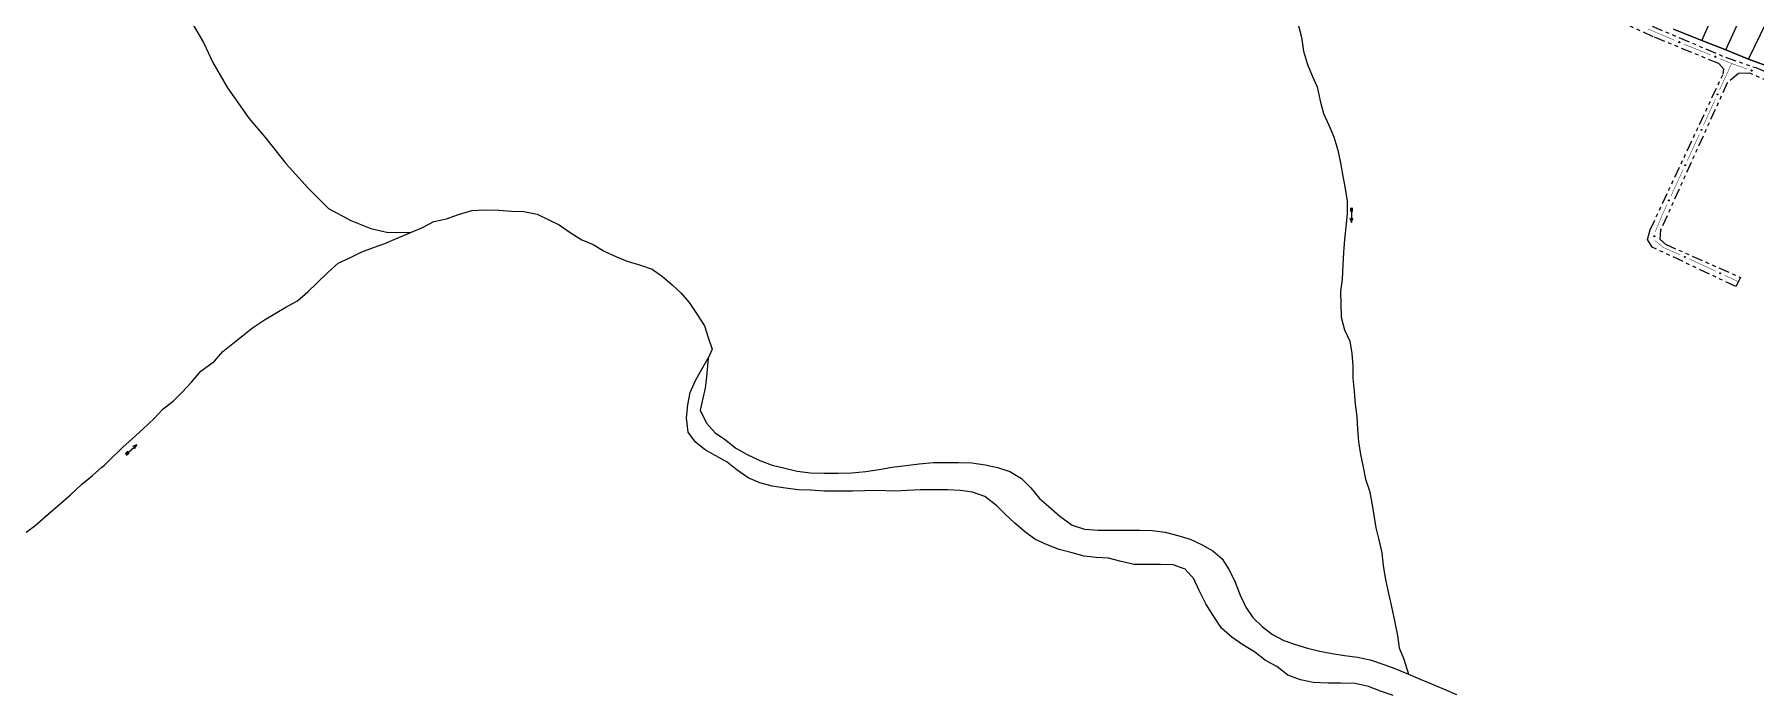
# Model space of a CAD drawing. Extents: x 203665 to 205970, y 4870865 to 4873745.
# Drawn here: x 204609 to 205317, y 4872824 to 4873096 of the extents above; entities that cross this region are included whole.
import ezdxf

# ---------------------------------------------------------------- set-up
doc = ezdxf.new("R2010")
doc.units = 0
doc.header["$LTSCALE"] = 1.5
doc.header["$MEASUREMENT"] = 0
doc.linetypes.add('TRACO_25', pattern=[8, 3, -1, 1, -1, 1, -1])
for name, color, linetype in [('CD_MALHA_LOTES', 7, 'CONTINUOUS'), ('HD-CURSO-PERENE', 170, 'CONTINUOUS'), ('HD-TXT-PERENE', 170, 'CONTINUOUS'), ('RU-QUADRA', 210, 'CONTINUOUS'), ('SV-EIXO-RUA-N-PAV', 6, 'CONTINUOUS'), ('SV-RUA-NAO-PAV', 7, 'CONTINUOUS')]:
    doc.layers.add(name, color=color, linetype=linetype)

# ---------------------------------------------------------------- blocks, each defined once
blk = doc.blocks.new('COD035', base_point=(204642.388272, 4871347.708257))
at = {"layer": 'HD-CURSO-PERENE'}
for p, q in [((204642.388272, 4871348.113987), (204643.888272, 4871348.113987)), ((204642.388272, 4871347.713987), (204648.388272, 4871347.713987)), ((204642.388272, 4871347.313987), (204643.888272, 4871347.313987))]:
    blk.add_line(p, q, dxfattribs=at)
blk.add_lwpolyline([(204646.588272, 4871347.113987), (204648.388272, 4871347.713987), (204646.588272, 4871348.313987)], dxfattribs=at)

msp = doc.modelspace()

# ---------------------------------------------------------------- linework, layer by layer
at = {"layer": 'CD_MALHA_LOTES', "linetype": 'Continuous', "flags": 128}
for points in [[(205294.874891, 4873093.279469), (205311.305824, 4873130.34805)], [(205304.773043, 4873089.41919), (205321.154485, 4873125.695918)], [(205314.077306, 4873085.657892), (205331.151619, 4873121.043787)], [(205294.874891, 4873093.279469), (205283.195071, 4873097.931601)], [(205304.773043, 4873089.41919), (205294.874891, 4873093.279469)], [(205314.077306, 4873085.657892), (205304.773043, 4873089.41919)], [(205323.826987, 4873081.995575), (205314.077306, 4873085.657892)]]:
    msp.add_lwpolyline(points, dxfattribs=at)
at = {"layer": 'HD-CURSO-PERENE', "linetype": 'Continuous'}
for points in [[(204672.716382, 4873101.746273, 2.979836), (204678.182731, 4873092.453478, 2.979836), (204682.009176, 4873084.253954, 2.979836), (204688.02216, 4873073.86789, 2.979836), (204696.76832, 4873061.295286, 2.979836), (204703.874574, 4873053.095761, 2.979836), (204712.074099, 4873042.709697, 2.979836), (204721.366893, 4873032.323633, 2.979836), (204729.566417, 4873024.124109, 2.979836), (204738.859212, 4873019.204394, 2.979836), (204747.058736, 4873015.924584, 2.979836), (204754.16499, 4873014.284679, 2.979836), (204763.718146, 4873014.386373, 2.979836)], [(205128.736979, 4873099.904621, 2.683977), (205130.019957, 4873094.589426, 2.614944), (205130.936369, 4873088.907666, 2.614944), (205132.545123, 4873083.452527, 2.585358), (205134.475986, 4873078.772114, 2.585358), (205136.516808, 4873074.151699, 2.54591), (205137.838077, 4873068.511252, 2.39798), (205139.209218, 4873063.290831, 2.368395), (205141.400067, 4873058.450394, 2.328947), (205143.330983, 4873053.579968, 2.319085), (205145.002134, 4873048.079513, 2.319085), (205146.103334, 4873042.869106, 2.319085), (205147.06464, 4873037.388687, 2.319085), (205148.125787, 4873032.398297, 2.319085), (205148.907071, 4873027.147903, 2.319085), (205148.878535, 4873021.907551, 2.319085), (205148.310153, 4873016.557218, 2.319085), (205147.821717, 4873011.33689, 2.319085), (205147.393303, 4873005.98655, 2.319085), (205147.144756, 4873000.966224, 2.319085), (205146.7565, 4872995.015842, 2.319085), (205146.188045, 4872989.925526, 2.319085), (205146.249456, 4872984.805178, 2.279637), (205146.440899, 4872979.464807, 2.279637), (205147.842063, 4872974.134377, 2.279637), (205149.992871, 4872969.473954, 2.279637), (205150.854086, 4872964.403569, 2.279637), (205151.15542, 4872959.363213, 2.279637), (205151.166826, 4872954.302871, 2.279637), (205151.718214, 4872948.862476, 2.279637), (205152.129568, 4872943.662104, 2.279637), (205152.910832, 4872938.481715, 2.279637), (205153.142201, 4872933.371359, 2.279637), (205153.583586, 4872928.030976, 2.240189), (205154.364856, 4872922.830585, 2.240189), (205155.52602, 4872917.700181, 2.240189), (205156.477189, 4872912.719797, 2.240189), (205158.03817, 4872907.919394, 2.240189), (205158.979334, 4872902.969013, 2.210603), (205159.820567, 4872897.848625, 2.210603), (205160.701786, 4872892.748236, 2.210603), (205161.952907, 4872887.697832, 2.210603), (205163.134105, 4872882.427417, 2.210603), (205163.735424, 4872877.197034, 2.210603), (205164.556667, 4872872.056645, 2.210603), (205165.657847, 4872866.916243, 2.210603), (205167.029236, 4872860.805761, 2.210603), (205168.320704, 4872854.475269, 2.210603), (205169.632114, 4872848.334789, 2.210603), (205170.303362, 4872843.304415, 2.210603), (205172.144243, 4872838.634008, 2.210603), (205174.175493, 4872832.48349, 2.210603)], [(204637.379195, 4872918.541278, 3.029146), (204639.126099, 4872920.154375, 3.029146), (204645.009755, 4872925.846351, 3.029146), (204648.79794, 4872929.276393, 3.029146), (204653.165843, 4872933.246442, 3.029146), (204657.923513, 4872937.736506, 3.029146), (204661.451648, 4872941.556587, 3.029146), (204665.809703, 4872944.9866, 3.029146), (204669.387903, 4872948.53666, 3.029146), (204673.28587, 4872952.656743, 3.029146), (204677.133727, 4872957.216858, 3.029146), (204682.731317, 4872961.306853, 3.029146), (204686.179424, 4872965.296949, 3.029146), (204690.277597, 4872968.516961, 2.989698), (204694.205814, 4872971.71698, 2.989698), (204698.313979, 4872974.956992, 2.989698), (204703.23191, 4872978.376977, 2.989698), (204707.690179, 4872980.956927, 2.989698), (204712.068452, 4872983.586885, 2.989698), (204716.866652, 4872986.136816, 2.969974), (204721.174627, 4872989.896854, 2.940388), (204725.002731, 4872993.586911, 2.940388), (204729.280601, 4872997.746977, 2.930526), (204733.578551, 4873001.607022, 2.920664), (204738.33686, 4873003.796931, 2.920664), (204743.355007, 4873006.356852, 2.920664), (204748.153433, 4873008.096729, 2.871355), (204752.86189, 4873009.796608, 2.861493), (204757.820174, 4873011.916502, 2.861493), (204763.718146, 4873014.386373, 2.861493), (204768.376534, 4873016.376273, 2.861493), (204772.984836, 4873018.7162, 2.861493), (204778.20333, 4873019.866016, 2.861493), (204783.10173, 4873021.615888, 2.861493), (204788.639999, 4873023.315725, 2.841769), (204793.788754, 4873023.585485, 2.841769), (204799.717443, 4873023.455178, 2.841769), (204804.996363, 4873023.024884, 2.831907), (204810.085249, 4873022.874619, 2.772735), (204815.494326, 4873021.774273, 2.743149), (204820.013906, 4873019.593899, 2.743149), (204824.613462, 4873017.433522, 2.733287), (204829.513314, 4873013.963042, 2.723425), (204833.933069, 4873011.232636, 2.693839), (204838.592536, 4873009.342274, 2.674115), (204843.0723, 4873006.53186, 2.654392), (204847.831801, 4873004.44148, 2.59522), (204852.601251, 4873002.521111, 2.555772), (204858.100483, 4873000.790718, 2.54591), (204862.869859, 4872999.140367, 2.526186), (204867.029731, 4872996.19996, 2.486738), (204871.069765, 4872992.779526, 2.417704), (204874.759903, 4872989.269104, 2.378257), (204878.060219, 4872985.43868, 2.338809), (204881.290874, 4872980.44818, 2.328947), (204884.321454, 4872975.88772, 2.299361), (204885.852467, 4872970.997313, 2.299361), (204887.583415, 4872966.176901, 2.289499), (204885.824841, 4872962.48674, 2.200741)], [(205167.879386, 4872823.633209, 2.200741), (205162.670066, 4872825.443592, 2.200741), (205157.650675, 4872827.353973, 2.200741), (205152.181572, 4872828.594331, 2.200741), (205146.132919, 4872828.694642, 2.200741), (205141.054073, 4872828.694897, 2.200741), (205134.825399, 4872829.015231, 2.200741), (205129.646258, 4872830.155568, 2.200741), (205124.396906, 4872832.115964, 2.200741), (205119.876973, 4872835.566424, 2.200741), (205115.2773, 4872838.146829, 2.200741), (205110.687386, 4872841.587291, 2.200741), (205105.957637, 4872844.547729, 2.200741), (205101.437793, 4872847.678167, 2.200741), (205097.197729, 4872851.368629, 2.200741), (205093.717062, 4872856.609157, 2.200741), (205090.766394, 4872861.41963, 2.200741), (205087.975523, 4872866.830136, 2.200741), (205085.794669, 4872871.680573, 2.200741), (205082.224364, 4872875.691023, 2.200741), (205077.294975, 4872877.521394, 2.200741), (205072.026133, 4872877.661667, 2.200741), (205066.607364, 4872877.661939, 2.200741), (205061.278575, 4872877.662207, 2.200741), (205055.899474, 4872878.822555, 2.200741), (205050.640266, 4872880.272917, 2.200741), (205045.621342, 4872880.503185, 2.200741), (205040.602319, 4872881.093476, 2.200741), (205035.65309, 4872882.36381, 2.200741), (205030.363888, 4872883.814174, 2.200741), (205025.38448, 4872885.754555, 2.200741), (205020.345001, 4872887.994959, 2.200741), (205016.025101, 4872891.16539, 2.200741), (205012.085019, 4872894.675825, 2.200741), (205008.274897, 4872898.226256, 2.200741), (205004.684719, 4872901.796677, 2.200741), (204999.814752, 4872905.657182, 2.200741), (204994.725444, 4872907.32755, 2.200741), (204989.716373, 4872908.077852, 2.200741), (204984.347526, 4872908.318138, 2.200741), (204978.898764, 4872908.318411, 2.200741), (204973.330043, 4872908.268687, 2.200741), (204967.811372, 4872907.998946, 2.200741), (204962.692594, 4872907.789189, 2.200741), (204955.424162, 4872908.089574, 2.200741), (204950.395366, 4872907.869811, 2.200741), (204945.366536, 4872907.770057, 2.200741), (204939.187934, 4872907.790369, 2.200741), (204933.729161, 4872907.840646, 2.200741), (204928.000362, 4872908.200958, 2.200741), (204922.931458, 4872908.401226, 2.200741), (204917.772475, 4872908.961522, 2.200741), (204912.203492, 4872909.851862, 2.200741), (204907.184265, 4872911.172203, 2.200741), (204902.334772, 4872913.312591, 2.200741), (204897.764956, 4872916.383028, 2.200741), (204893.684967, 4872919.673455, 2.200741), (204889.06528, 4872922.323865, 2.200741), (204884.705569, 4872924.844254, 2.200741), (204880.655607, 4872928.014672, 2.200741), (204877.695142, 4872932.105096, 2.200741), (204876.933698, 4872937.915527, 2.200741), (204877.452078, 4872943.315866, 2.200741), (204878.410446, 4872948.396161, 2.200741), (204880.618556, 4872953.386387, 2.200741), (204882.760864, 4872957.024668, 2.200741), (204885.824841, 4872962.48674, 2.200741), (204885.220721, 4872954.838128, 2.200741), (204884.674086, 4872950.191731, 2.200741), (204883.719872, 4872946.125741, 2.200741), (204882.601506, 4872941.165462, 2.200741), (204885.262401, 4872935.774965, 2.200741), (204888.7827, 4872931.824521, 2.200741), (204893.082517, 4872928.974113, 2.200741), (204897.282531, 4872925.493667, 2.200741), (204901.9822, 4872922.843252, 2.200741), (204907.141718, 4872920.362826, 2.200741), (204912.241088, 4872918.462442, 2.200741), (204917.380257, 4872917.252102, 2.200741), (204922.569423, 4872916.011758, 2.200741), (204928.058379, 4872915.281433, 2.200741), (204933.657129, 4872915.201147, 2.200741), (204939.455795, 4872915.26086, 2.200741), (204945.034513, 4872915.310583, 2.200741), (204950.773059, 4872915.850331, 2.200741), (204956.251584, 4872916.680112, 2.200741), (204961.410139, 4872917.65992, 2.200741), (204967.198637, 4872918.329674, 2.200741), (204972.697201, 4872918.999444, 2.200741), (204978.675698, 4872919.519179, 2.200741), (204983.904485, 4872919.608922, 2.200741), (204988.913355, 4872919.578669, 2.200741), (204994.342144, 4872919.498391, 2.200741), (204999.851126, 4872918.658058, 2.200741), (205005.020283, 4872917.467718, 2.200741), (205010.089579, 4872915.857355, 2.200741), (205014.839287, 4872913.026926, 2.200741), (205018.63949, 4872909.196476, 2.200741), (205022.249894, 4872904.795998, 2.200741), (205026.109957, 4872901.415576, 2.200741), (205030.670001, 4872897.535085, 2.200741), (205035.679892, 4872893.834584, 2.200741), (205040.739204, 4872892.174218, 2.200741), (205046.438043, 4872891.693899, 2.200741), (205052.626626, 4872891.733591, 2.200741), (205058.405302, 4872891.773304, 2.200741), (205063.514138, 4872891.783048, 2.200741), (205068.643015, 4872891.632781, 2.200741), (205074.021987, 4872890.932463, 2.200741), (205079.131205, 4872889.572115, 2.200741), (205084.260479, 4872887.991751, 2.200741), (205088.960007, 4872885.851371, 2.200741), (205093.589689, 4872883.21096, 2.200741), (205097.489719, 4872879.920542, 2.200741), (205100.310319, 4872875.460099, 2.200741), (205102.831168, 4872870.349628, 2.200741), (205104.902194, 4872864.96916, 2.200741), (205107.203052, 4872860.00871, 2.200741), (205110.083566, 4872855.808282, 2.200741), (205114.013758, 4872851.907821, 2.200741), (205118.213658, 4872848.837403, 2.200741), (205122.773332, 4872846.287002, 2.200741), (205127.652679, 4872844.646646, 2.200741), (205132.561967, 4872843.196302, 2.200741), (205137.701161, 4872841.895956, 2.200741), (205142.660274, 4872841.035649, 2.200741), (205147.779345, 4872840.195336, 2.200741), (205153.098325, 4872839.515023, 2.200741), (205158.407445, 4872838.344677, 2.200741), (205164.396665, 4872836.254236, 2.200741), (205169.246034, 4872834.563878, 2.200741), (205174.175493, 4872832.48349, 2.200741), (205178.934982, 4872830.433113, 2.200741), (205183.62447, 4872828.442743, 2.200741), (205188.793913, 4872826.222334, 2.200741), (205193.933349, 4872824.051929, 2.200741)], [(204604.029023, 4872890.065992, 3.029146), (204608.806985, 4872893.485983, 3.029146), (204614.234422, 4872898.266033, 3.029146), (204619.302035, 4872902.706079, 3.029146), (204623.480081, 4872906.316113, 3.029146), (204627.917893, 4872910.556177, 3.029146), (204632.505841, 4872914.186191, 3.029146), (204636.324008, 4872917.656234, 3.029146), (204637.379195, 4872918.541278, 3.029146)]]:
    msp.add_polyline3d(points, dxfattribs=at)
at = {"layer": 'RU-QUADRA', "linetype": 'Continuous', "flags": 128}
msp.add_lwpolyline([(205283.195071, 4873097.931601), (205294.874891, 4873093.279469), (205304.773043, 4873089.41919), (205314.077306, 4873085.657892), (205323.826987, 4873081.995575)], dxfattribs=at)
at = {"layer": 'SV-EIXO-RUA-N-PAV', "const_width": 0.18}
for points in [[(205283.732263, 4873093.326223), (205272.694421, 4873098.034307)], [(205298.554781, 4873087.302051), (205287.435467, 4873091.814353)], [(205307.099118, 4873083.834694), (205302.261218, 4873085.79795)], [(205307.099118, 4873083.834694), (205302.133483, 4873072.910296)], [(205307.832161, 4873083.571315), (205307.099118, 4873083.834694)], [(205313.478753, 4873081.542522), (205307.832161, 4873083.571315)], [(205300.478026, 4873069.268942), (205295.505045, 4873058.347886)], [(205293.847385, 4873054.707534), (205289.703234, 4873045.606654)], [(205289.670541, 4873045.534857), (205288.863374, 4873043.791543)], [(205289.703234, 4873045.606654), (205289.670541, 4873045.534857)], [(205287.182747, 4873040.161736), (205282.140868, 4873029.272317)], [(205279.234911, 4873022.996049), (205275.66252, 4873014.644377)], [(205279.619929, 4873023.827607), (205279.234911, 4873022.996049)], [(205280.460242, 4873025.642511), (205279.619929, 4873023.827607)], [(205275.653513, 4873010.86788), (205278.741234, 4873008.325051)], [(205278.741234, 4873008.325051), (205279.019743, 4873008.095691)], [(205279.019743, 4873008.095691), (205286.013155, 4873005.021664)], [(205289.667018, 4873003.394377), (205300.551126, 4872998.341041)], [(205304.179162, 4872996.656596), (205309.621216, 4872994.129928)], [(205309.621216, 4872994.129928), (205309.896297, 4872994.002211)]]:
    msp.add_lwpolyline(points, dxfattribs=at)
at = {"layer": 'SV-EIXO-RUA-N-PAV'}
for points in [[(205285.673991, 4873092.410374), (205285.629215, 4873092.390696), (205285.586709, 4873092.38294), (205285.549395, 4873092.386675), (205285.517283, 4873092.398574), (205285.485801, 4873092.414447), (205285.457591, 4873092.437453), (205285.431938, 4873092.469922), (205285.411884, 4873092.514699), (205285.4068, 4873092.558765), (205285.408505, 4873092.595543), (205285.418984, 4873092.629742), (205285.434916, 4873092.660067), (205285.459782, 4873092.688579), (205285.49294, 4873092.714255), (205285.538454, 4873092.733331), (205285.580178, 4873092.740649), (205285.616175, 4873092.736088), (205285.65049, 4873092.725336), (205285.682436, 4873092.708746), (205285.709997, 4873092.686003), (205285.735788, 4873092.652571), (205285.754021, 4873092.6074), (205285.761795, 4873092.565869), (205285.757741, 4873092.529817), (205285.746394, 4873092.496272), (205285.730858, 4873092.464503), (205285.708913, 4873092.435183), (205285.673991, 4873092.410374)], [(205300.499742, 4873086.393971), (205300.454967, 4873086.374294), (205300.412461, 4873086.366538), (205300.375147, 4873086.370273), (205300.343034, 4873086.382172), (205300.311552, 4873086.398044), (205300.283343, 4873086.42105), (205300.257689, 4873086.45352), (205300.237635, 4873086.498297), (205300.232552, 4873086.542362), (205300.234256, 4873086.57914), (205300.244735, 4873086.61334), (205300.260667, 4873086.643665), (205300.285533, 4873086.672177), (205300.318692, 4873086.697853), (205300.364205, 4873086.716929), (205300.405929, 4873086.724247), (205300.441926, 4873086.719686), (205300.476241, 4873086.708934), (205300.508187, 4873086.692343), (205300.535748, 4873086.669601), (205300.56154, 4873086.636169), (205300.579772, 4873086.590998), (205300.587546, 4873086.549467), (205300.583492, 4873086.513415), (205300.572146, 4873086.47987), (205300.55661, 4873086.4481), (205300.534664, 4873086.418781), (205300.499742, 4873086.393971)], [(205315.458946, 4873080.714078), (205315.415006, 4873080.692601), (205315.372849, 4873080.683127), (205315.335414, 4873080.685346), (205315.302846, 4873080.695932), (205315.270746, 4873080.710515), (205315.241626, 4873080.732358), (205315.214677, 4873080.76376), (205315.192823, 4873080.807687), (205315.185956, 4873080.85151), (205315.186168, 4873080.888327), (205315.195251, 4873080.922923), (205315.20994, 4873080.953869), (205315.23363, 4873080.983366), (205315.265719, 4873081.010366), (205315.310421, 4873081.031272), (205315.351814, 4873081.040277), (205315.387966, 4873081.03718), (205315.422689, 4873081.027828), (205315.455282, 4873081.012547), (205315.483743, 4873080.990941), (205315.510869, 4873080.958583), (205315.530919, 4873080.914189), (205315.540371, 4873080.873007), (205315.537783, 4873080.836821), (205315.527806, 4873080.802843), (205315.513571, 4873080.770469), (205315.492833, 4873080.740284), (205315.458946, 4873080.714078)], [(205301.465546, 4873071.174813), (205301.483366, 4873071.129267), (205301.489368, 4873071.086478), (205301.484102, 4873071.049349), (205301.470893, 4873071.017753), (205301.453739, 4873070.98695), (205301.429593, 4873070.95971), (205301.396097, 4873070.935414), (205301.350533, 4873070.917217), (205301.306296, 4873070.91395), (205301.269619, 4873070.917165), (205301.235879, 4873070.929041), (205301.206235, 4873070.946206), (205301.178769, 4873070.972224), (205301.154478, 4873071.00641), (205301.137289, 4873071.052669), (205301.131693, 4873071.094658), (205301.13773, 4873071.130437), (205301.149884, 4873071.164281), (205301.167773, 4873071.195519), (205301.19163, 4873071.222121), (205301.226094, 4873071.246516), (205301.271976, 4873071.262877), (205301.313792, 4873071.268936), (205301.349646, 4873071.263404), (205301.382697, 4873071.250688), (205301.413801, 4873071.233858), (205301.442193, 4873071.210726), (205301.465546, 4873071.174813)], [(205294.835941, 4873056.612853), (205294.853731, 4873056.567294), (205294.859704, 4873056.524502), (205294.854413, 4873056.487376), (205294.841183, 4873056.455789), (205294.824008, 4873056.424998), (205294.799844, 4873056.397774), (205294.766331, 4873056.3735), (205294.720755, 4873056.355334), (205294.676515, 4873056.352096), (205294.639841, 4873056.355336), (205294.606109, 4873056.367235), (205294.576476, 4873056.38442), (205294.549028, 4873056.410456), (205294.52476, 4873056.444658), (205294.507603, 4873056.490929), (205294.502034, 4873056.532922), (205294.508095, 4873056.568697), (205294.520272, 4873056.602533), (205294.538183, 4873056.633758), (205294.562057, 4873056.660345), (205294.596537, 4873056.684717), (205294.642431, 4873056.701046), (205294.684251, 4873056.707078), (205294.720101, 4873056.701521), (205294.753143, 4873056.688783), (205294.784236, 4873056.671932), (205294.812613, 4873056.648781), (205294.835941, 4873056.612853)], [(205288.183322, 4873042.060772), (205288.200823, 4873042.015102), (205288.206525, 4873041.972272), (205288.201, 4873041.935181), (205288.187571, 4873041.903678), (205288.170202, 4873041.872996), (205288.145866, 4873041.845925), (205288.112201, 4873041.821863), (205288.066511, 4873041.803985), (205288.022252, 4873041.801027), (205287.985598, 4873041.804499), (205287.951942, 4873041.816611), (205287.922419, 4873041.833983), (205287.895135, 4873041.860192), (205287.871084, 4873041.894547), (205287.854219, 4873041.940925), (205287.848917, 4873041.982952), (205287.855203, 4873042.018688), (205287.867594, 4873042.052446), (205287.885701, 4873042.083558), (205287.909743, 4873042.109993), (205287.944377, 4873042.134147), (205287.990372, 4873042.150186), (205288.032229, 4873042.155953), (205288.068044, 4873042.15017), (205288.101005, 4873042.137223), (205288.13199, 4873042.120177), (205288.160221, 4873042.096846), (205288.183322, 4873042.060772)], [(205281.460816, 4873027.541546), (205281.478317, 4873027.495876), (205281.48402, 4873027.453046), (205281.478494, 4873027.415955), (205281.465065, 4873027.384452), (205281.447697, 4873027.35377), (205281.423361, 4873027.326699), (205281.389695, 4873027.302637), (205281.344005, 4873027.28476), (205281.299746, 4873027.281802), (205281.263092, 4873027.285273), (205281.229436, 4873027.297385), (205281.199913, 4873027.314757), (205281.17263, 4873027.340966), (205281.148578, 4873027.375321), (205281.131714, 4873027.421699), (205281.126411, 4873027.463726), (205281.132698, 4873027.499462), (205281.145088, 4873027.533221), (205281.163196, 4873027.564332), (205281.187238, 4873027.590767), (205281.221871, 4873027.614921), (205281.267867, 4873027.63096), (205281.309724, 4873027.636727), (205281.345539, 4873027.630944), (205281.378499, 4873027.617997), (205281.409485, 4873027.600951), (205281.437715, 4873027.57762), (205281.460816, 4873027.541546)], [(205275.398363, 4873012.87699), (205275.434822, 4873012.84439), (205275.45949, 4873012.808916), (205275.471549, 4873012.773407), (205275.474023, 4873012.73925), (205275.472619, 4873012.704021), (205275.463366, 4873012.668816), (205275.444442, 4873012.632016), (205275.411996, 4873012.595213), (205275.373995, 4873012.572331), (205275.339816, 4873012.558647), (205275.304348, 4873012.554016), (205275.270147, 4873012.555954), (205275.233895, 4873012.566774), (205275.19679, 4873012.586316), (205275.160573, 4873012.619838), (205275.136627, 4873012.654781), (205275.125865, 4873012.689433), (205275.121436, 4873012.72512), (205275.123301, 4873012.761068), (205275.132582, 4873012.795575), (205275.152326, 4873012.832899), (205275.185885, 4873012.868207), (205275.220464, 4873012.892487), (205275.254956, 4873012.903733), (205275.290188, 4873012.907303), (205275.325539, 4873012.906324), (205275.361316, 4873012.898496), (205275.398363, 4873012.87699)], [(205287.756844, 4873004.375453), (205287.802164, 4873004.39384), (205287.844875, 4873004.400376), (205287.882066, 4873004.395574), (205287.913825, 4873004.382761), (205287.94484, 4873004.365993), (205287.972379, 4873004.342189), (205287.997092, 4873004.308998), (205288.015856, 4873004.263665), (205288.019676, 4873004.219472), (205288.016919, 4873004.182758), (205288.005465, 4873004.148873), (205287.988671, 4873004.119016), (205287.962999, 4873004.091228), (205287.929119, 4873004.066512), (205287.883078, 4873004.048747), (205287.841162, 4873004.042627), (205287.80531, 4873004.048216), (205287.771317, 4873004.059947), (205287.739859, 4873004.077445), (205287.71296, 4873004.100967), (205287.688137, 4873004.135124), (205287.671205, 4873004.180798), (205287.664623, 4873004.222535), (205287.669708, 4873004.258456), (205287.68201, 4873004.291662), (205287.69845, 4873004.322974), (205287.721226, 4873004.351653), (205287.756844, 4873004.375453)], [(205302.28118, 4872997.659168), (205302.326869, 4872997.676621), (205302.369705, 4872997.682278), (205302.40679, 4872997.676714), (205302.438279, 4872997.663251), (205302.468943, 4872997.645851), (205302.495987, 4872997.621486), (205302.520014, 4872997.587795), (205302.537844, 4872997.542086), (205302.540755, 4872997.497824), (205302.537245, 4872997.461174), (205302.525098, 4872997.427531), (205302.507695, 4872997.398026), (205302.481457, 4872997.370771), (205302.447077, 4872997.346755), (205302.400681, 4872997.329939), (205302.358648, 4872997.324681), (205302.322919, 4872997.331005), (205302.289174, 4872997.343431), (205302.258081, 4872997.361571), (205302.231671, 4872997.385641), (205302.207554, 4872997.4203), (205302.191563, 4872997.466313), (205302.18584, 4872997.508176), (205302.191661, 4872997.543984), (205302.204643, 4872997.576931), (205302.221722, 4872997.607899), (205302.245082, 4872997.636105), (205302.28118, 4872997.659168)]]:
    msp.add_lwpolyline(points, close=True, dxfattribs=at)
for points in [[(205285.730858, 4873092.464503), (205285.4068, 4873092.558765)], [(205285.746394, 4873092.496272), (205285.408505, 4873092.595543)], [(205285.734705, 4873092.480796), (205285.411591, 4873092.573631)], [(205285.708913, 4873092.435183), (205285.411884, 4873092.514699)], [(205285.715556, 4873092.451752), (205285.413424, 4873092.5346)], [(205285.749823, 4873092.514422), (205285.416356, 4873092.614403)], [(205285.757741, 4873092.529817), (205285.418984, 4873092.629742)], [(205285.691349, 4873092.424761), (205285.425884, 4873092.492728)], [(205285.756841, 4873092.549861), (205285.429935, 4873092.644235)], [(205285.673991, 4873092.410374), (205285.431938, 4873092.469922)], [(205285.761795, 4873092.565869), (205285.434916, 4873092.660067)], [(205285.649166, 4873092.400646), (205285.451776, 4873092.451297)], [(205285.756274, 4873092.588379), (205285.452126, 4873092.673517)], [(205285.629215, 4873092.390696), (205285.457591, 4873092.437453)], [(205285.754021, 4873092.6074), (205285.459782, 4873092.688579)], [(205285.740772, 4873092.630012), (205285.479375, 4873092.700747)], [(205285.605004, 4873092.38617), (205285.48027, 4873092.423535)], [(205285.586709, 4873092.38294), (205285.485801, 4873092.414447)], [(205285.735788, 4873092.652571), (205285.49294, 4873092.714255)], [(205285.716895, 4873092.669153), (205285.52306, 4873092.721306)], [(205285.709997, 4873092.686003), (205285.538454, 4873092.733331)], [(205285.691956, 4873092.698417), (205285.565445, 4873092.735031)], [(205285.682436, 4873092.708746), (205285.580178, 4873092.740649)], [(205300.55661, 4873086.4481), (205300.232552, 4873086.542362)], [(205300.572146, 4873086.47987), (205300.234256, 4873086.57914)], [(205300.560456, 4873086.464394), (205300.237343, 4873086.557229)], [(205300.534664, 4873086.418781), (205300.237635, 4873086.498297)], [(205300.541307, 4873086.43535), (205300.239175, 4873086.518198)], [(205300.575574, 4873086.498019), (205300.242108, 4873086.598)], [(205300.583492, 4873086.513415), (205300.244735, 4873086.61334)], [(205300.5171, 4873086.408359), (205300.251635, 4873086.476326)], [(205300.582593, 4873086.533459), (205300.255686, 4873086.627832)], [(205300.499742, 4873086.393971), (205300.257689, 4873086.45352)], [(205300.587546, 4873086.549467), (205300.260667, 4873086.643665)], [(205300.474917, 4873086.384244), (205300.277527, 4873086.434894)], [(205300.582025, 4873086.571977), (205300.277877, 4873086.657114)], [(205300.454967, 4873086.374294), (205300.283343, 4873086.42105)], [(205300.579772, 4873086.590998), (205300.285533, 4873086.672177)], [(205300.566523, 4873086.61361), (205300.305126, 4873086.684344)], [(205300.430755, 4873086.369768), (205300.306021, 4873086.407133)], [(205300.412461, 4873086.366538), (205300.311552, 4873086.398044)], [(205300.56154, 4873086.636169), (205300.318692, 4873086.697853)], [(205300.542647, 4873086.652751), (205300.348812, 4873086.704904)], [(205300.535748, 4873086.669601), (205300.364205, 4873086.716929)], [(205300.517707, 4873086.682015), (205300.391196, 4873086.718628)], [(205300.508187, 4873086.692343), (205300.405929, 4873086.724247)], [(205315.513571, 4873080.770469), (205315.185956, 4873080.85151)], [(205315.527806, 4873080.802843), (205315.186168, 4873080.888327)], [(205315.516754, 4873080.786906), (205315.190141, 4873080.866558)], [(205315.492833, 4873080.740284), (205315.192823, 4873080.807687)], [(205315.530495, 4873080.821116), (205315.193248, 4873080.907489)], [(205315.498798, 4873080.757109), (205315.193555, 4873080.827633)], [(205315.537783, 4873080.836821), (205315.195251, 4873080.922923)], [(205315.536071, 4873080.856811), (205315.205605, 4873080.937848)], [(205315.475706, 4873080.729158), (205315.207703, 4873080.786302)], [(205315.540371, 4873080.873007), (205315.20994, 4873080.953869)], [(205315.458946, 4873080.714078), (205315.214677, 4873080.76376)], [(205315.533941, 4873080.895274), (205315.226591, 4873080.968006)], [(205315.530919, 4873080.914189), (205315.23363, 4873080.983366)], [(205315.434536, 4873080.703352), (205315.235254, 4873080.745954)], [(205315.415006, 4873080.692601), (205315.241626, 4873080.732358)], [(205315.516763, 4873080.936244), (205315.252712, 4873080.996319)], [(205315.390998, 4873080.687097), (205315.264851, 4873080.719371)], [(205315.510869, 4873080.958583), (205315.265719, 4873081.010366)], [(205315.372849, 4873080.683127), (205315.270746, 4873080.710515)], [(205315.491319, 4873080.974385), (205315.295528, 4873081.018633)], [(205315.483743, 4873080.990941), (205315.310421, 4873081.031272)], [(205315.465213, 4873081.002614), (205315.337321, 4873081.034066)], [(205315.455282, 4873081.012547), (205315.351814, 4873081.040277)], [(205301.167773, 4873071.195519), (205301.131693, 4873071.094658)], [(205301.178484, 4873071.204606), (205301.136701, 4873071.079707)], [(205301.19163, 4873071.222121), (205301.137289, 4873071.052669)], [(205301.208749, 4873071.228321), (205301.148671, 4873071.036794)], [(205301.226094, 4873071.246516), (205301.154478, 4873071.00641)], [(205301.248839, 4873071.250568), (205301.167417, 4873070.9923)], [(205301.271976, 4873071.262877), (205301.178769, 4873070.972224)], [(205301.291074, 4873071.264345), (205301.193504, 4873070.963955)], [(205301.313792, 4873071.268936), (205301.206235, 4873070.946206)], [(205301.329583, 4873071.263329), (205301.221849, 4873070.940579)], [(205301.349646, 4873071.263404), (205301.235879, 4873070.929041)], [(205301.364704, 4873071.254859), (205301.251098, 4873070.925785)], [(205301.382697, 4873071.250688), (205301.269619, 4873070.917165)], [(205301.397679, 4873071.238372), (205301.291639, 4873070.919348)], [(205301.413801, 4873071.233858), (205301.306296, 4873070.91395)], [(205301.425911, 4873071.218044), (205301.330712, 4873070.919574)], [(205301.442193, 4873071.210726), (205301.350533, 4873070.917217)], [(205301.451885, 4873071.192748), (205301.373061, 4873070.930302)], [(205301.465546, 4873071.174813), (205301.396097, 4873070.935414)], [(205301.474245, 4873071.14961), (205301.415522, 4873070.954469)], [(205301.483366, 4873071.129267), (205301.429593, 4873070.95971)], [(205301.486893, 4873071.10489), (205301.444431, 4873070.981798)], [(205301.489368, 4873071.086478), (205301.453739, 4873070.98695)], [(205294.538183, 4873056.633758), (205294.502034, 4873056.532922)], [(205294.5489, 4873056.642838), (205294.507032, 4873056.517967)], [(205294.562057, 4873056.660345), (205294.507603, 4873056.490929)], [(205294.57918, 4873056.666533), (205294.518974, 4873056.475046)], [(205294.596537, 4873056.684717), (205294.52476, 4873056.444658)], [(205294.619285, 4873056.688753), (205294.53769, 4873056.43054)], [(205294.642431, 4873056.701046), (205294.549028, 4873056.410456)], [(205294.66153, 4873056.702502), (205294.563757, 4873056.402177)], [(205294.684251, 4873056.707078), (205294.576476, 4873056.38442)], [(205294.700038, 4873056.70146), (205294.592087, 4873056.378782)], [(205294.720101, 4873056.701521), (205294.606109, 4873056.367235)], [(205294.735153, 4873056.692966), (205294.621325, 4873056.363969)], [(205294.753143, 4873056.688783), (205294.639841, 4873056.355336)], [(205294.768117, 4873056.676457), (205294.661862, 4873056.357504)], [(205294.784236, 4873056.671932), (205294.676515, 4873056.352096)], [(205294.796335, 4873056.65611), (205294.700936, 4873056.357704)], [(205294.812613, 4873056.648781), (205294.720755, 4873056.355334)], [(205294.822292, 4873056.630797), (205294.743291, 4873056.368404)], [(205294.835941, 4873056.612853), (205294.766331, 4873056.3735)], [(205294.844623, 4873056.587643), (205294.785769, 4873056.392542)], [(205294.853731, 4873056.567294), (205294.799844, 4873056.397774)], [(205294.857241, 4873056.542915), (205294.814697, 4873056.419851)], [(205294.859704, 4873056.524502), (205294.824008, 4873056.424998)], [(205287.885701, 4873042.083558), (205287.848917, 4873041.982952)], [(205287.896475, 4873042.09257), (205287.85382, 4873041.967966)], [(205287.909743, 4873042.109993), (205287.854219, 4873041.940925)], [(205287.926905, 4873042.116073), (205287.86549, 4873041.924971)], [(205287.944377, 4873042.134147), (205287.871084, 4873041.894547)], [(205287.967149, 4873042.138039), (205287.883924, 4873041.880347)], [(205287.990372, 4873042.150186), (205287.895135, 4873041.860192)], [(205288.00948, 4873042.151521), (205287.909812, 4873041.85182)], [(205288.032229, 4873042.155953), (205287.922419, 4873041.833983)], [(205288.047981, 4873042.150235), (205287.937993, 4873041.828246)], [(205288.068044, 4873042.15017), (205287.951942, 4873041.816611)], [(205288.083041, 4873042.14152), (205287.967138, 4873041.813248)], [(205288.101005, 4873042.137223), (205287.985598, 4873041.804499)], [(205288.115901, 4873042.124803), (205288.007633, 4873041.806528)], [(205288.13199, 4873042.120177), (205288.022252, 4873041.801027)], [(205288.14399, 4873042.104279), (205288.046707, 4873041.806481)], [(205288.160221, 4873042.096846), (205288.066511, 4873041.803985)], [(205288.169786, 4873042.078802), (205288.089129, 4873041.816913)], [(205288.183322, 4873042.060772), (205288.112201, 4873041.821863)], [(205288.191844, 4873042.035508), (205288.131758, 4873041.840782)], [(205288.200823, 4873042.015102), (205288.145866, 4873041.845925)], [(205288.204179, 4873041.990701), (205288.160858, 4873041.867908)], [(205288.206525, 4873041.972272), (205288.170202, 4873041.872996)], [(205281.163196, 4873027.564332), (205281.126411, 4873027.463726)], [(205281.17397, 4873027.573344), (205281.131314, 4873027.44874)], [(205281.187238, 4873027.590767), (205281.131714, 4873027.421699)], [(205281.2044, 4873027.596847), (205281.142984, 4873027.405745)], [(205281.221871, 4873027.614921), (205281.148578, 4873027.375321)], [(205281.244644, 4873027.618813), (205281.161419, 4873027.361121)], [(205281.267867, 4873027.63096), (205281.17263, 4873027.340966)], [(205281.286975, 4873027.632295), (205281.187307, 4873027.332594)], [(205281.309724, 4873027.636727), (205281.199913, 4873027.314757)], [(205281.325475, 4873027.631009), (205281.215488, 4873027.30902)], [(205281.345539, 4873027.630944), (205281.229436, 4873027.297385)], [(205281.360536, 4873027.622294), (205281.244632, 4873027.294022)], [(205281.378499, 4873027.617997), (205281.263092, 4873027.285273)], [(205281.393395, 4873027.605577), (205281.285128, 4873027.287302)], [(205281.409485, 4873027.600951), (205281.299746, 4873027.281802)], [(205281.421484, 4873027.585053), (205281.324201, 4873027.287255)], [(205281.437715, 4873027.57762), (205281.344005, 4873027.28476)], [(205281.447281, 4873027.559576), (205281.366624, 4873027.297687)], [(205281.460816, 4873027.541546), (205281.389695, 4873027.302637)], [(205281.469338, 4873027.516282), (205281.409253, 4873027.321556)], [(205281.478317, 4873027.495876), (205281.423361, 4873027.326699)], [(205281.481673, 4873027.471475), (205281.438353, 4873027.348682)], [(205281.48402, 4873027.453046), (205281.447697, 4873027.35377)], [(205275.123301, 4873012.761068), (205275.136627, 4873012.654781)], [(205275.128757, 4873012.774012), (205275.147844, 4873012.643699)], [(205275.132582, 4873012.795575), (205275.160573, 4873012.619838)], [(205275.145061, 4873012.808834), (205275.177894, 4873012.610809)], [(205275.152326, 4873012.832899), (205275.19679, 4873012.586316)], [(205275.170794, 4873012.84678), (205275.214705, 4873012.579566)], [(205275.185885, 4873012.868207), (205275.233895, 4873012.566774)], [(205275.202264, 4873012.878137), (205275.250776, 4873012.566046)], [(205275.220464, 4873012.892487), (205275.270147, 4873012.555954)], [(205275.237086, 4873012.894611), (205275.286621, 4873012.557979)], [(205275.254956, 4873012.903733), (205275.304348, 4873012.554016)], [(205275.272249, 4873012.902904), (205275.319398, 4873012.557979)], [(205275.290188, 4873012.907303), (205275.339816, 4873012.558647)], [(205275.309116, 4873012.903075), (205275.35848, 4873012.570534)], [(205275.325539, 4873012.906324), (205275.373995, 4873012.572331)], [(205275.343483, 4873012.897678), (205275.393245, 4873012.588371)], [(205275.361316, 4873012.898496), (205275.411996, 4873012.595213)], [(205275.378078, 4873012.886828), (205275.426193, 4873012.617057)], [(205275.398363, 4873012.87699), (205275.444442, 4873012.632016)], [(205275.417501, 4873012.858425), (205275.453175, 4873012.657787)], [(205275.434822, 4873012.84439), (205275.463366, 4873012.668816)], [(205275.448972, 4873012.824228), (205275.466638, 4873012.695222)], [(205275.45949, 4873012.808916), (205275.472619, 4873012.704021)], [(205287.664623, 4873004.222535), (205287.988671, 4873004.119016)], [(205287.669498, 4873004.199876), (205287.971083, 4873004.106065)], [(205287.669708, 4873004.258456), (205288.005465, 4873004.148873)], [(205287.670033, 4873004.238395), (205287.994104, 4873004.1347)], [(205287.671205, 4873004.180798), (205287.962999, 4873004.091228)], [(205287.678064, 4873004.273619), (205288.008531, 4873004.164131)], [(205287.68201, 4873004.291662), (205288.016919, 4873004.182758)], [(205287.683801, 4873004.157816), (205287.943066, 4873004.079626)], [(205287.688137, 4873004.135124), (205287.929119, 4873004.066512)], [(205287.694138, 4873004.306797), (205288.014461, 4873004.204749)], [(205287.69845, 4873004.322974), (205288.019676, 4873004.219472)], [(205287.706547, 4873004.118008), (205287.89881, 4873004.060326)], [(205287.71296, 4873004.100967), (205287.883078, 4873004.048747)], [(205287.714111, 4873004.335281), (205288.013747, 4873004.243817)], [(205287.721226, 4873004.351653), (205288.015856, 4873004.263665)], [(205287.730638, 4873004.088041), (205287.85605, 4873004.047821)], [(205287.739081, 4873004.361568), (205288.002491, 4873004.286028)], [(205287.739859, 4873004.077445), (205287.841162, 4873004.042627)], [(205287.756844, 4873004.375453), (205287.997092, 4873004.308998)], [(205287.781937, 4873004.384465), (205287.977796, 4873004.328184)], [(205287.802164, 4873004.39384), (205287.972379, 4873004.342189)], [(205287.826495, 4873004.397671), (205287.950108, 4873004.35675)], [(205287.844875, 4873004.400376), (205287.94484, 4873004.365993)], [(205302.18584, 4872997.508176), (205302.507695, 4872997.398026)], [(205302.190248, 4872997.485422), (205302.489844, 4872997.385439)], [(205302.191563, 4872997.466313), (205302.481457, 4872997.370771)], [(205302.191575, 4872997.523921), (205302.513448, 4872997.413595)], [(205302.191661, 4872997.543984), (205302.525098, 4872997.427531)], [(205302.200326, 4872997.558972), (205302.528476, 4872997.442723)], [(205302.203686, 4872997.443077), (205302.46129, 4872997.359581)], [(205302.204643, 4872997.576931), (205302.537245, 4872997.461174)], [(205302.207554, 4872997.4203), (205302.447077, 4872997.346755)], [(205302.217079, 4872997.591814), (205302.535239, 4872997.483212)], [(205302.221722, 4872997.607899), (205302.540755, 4872997.497824)], [(205302.225609, 4872997.40281), (205302.416647, 4872997.341193)], [(205302.231671, 4872997.385641), (205302.400681, 4872997.329939)], [(205302.237632, 4872997.619882), (205302.535327, 4872997.522285)], [(205302.245082, 4872997.636105), (205302.537844, 4872997.542086)], [(205302.24908, 4872997.372355), (205302.373639, 4872997.329568)], [(205302.258081, 4872997.361571), (205302.358648, 4872997.324681)], [(205302.263136, 4872997.645651), (205302.52494, 4872997.564719)], [(205302.28118, 4872997.659168), (205302.520014, 4872997.587795)], [(205302.306453, 4872997.667663), (205302.501116, 4872997.607373)], [(205302.326869, 4872997.676621), (205302.495987, 4872997.621486)], [(205302.351274, 4872997.679951), (205302.47402, 4872997.636501)], [(205302.369705, 4872997.682278), (205302.468943, 4872997.645851)]]:
    msp.add_lwpolyline(points, dxfattribs=at)
at = {"layer": 'SV-RUA-NAO-PAV', "linetype": 'TRACO_25'}
msp.add_polyline3d([(205378.704323, 4873100.941354, 4.636646), (205388.246437, 4873121.492263, 4.666232), (205387.66525, 4873126.232612, 4.597198), (205384.124955, 4873130.183056, 4.685956), (205336.099038, 4873154.727124, 5.376293), (205254.176961, 4873193.15383, 5.938425), (205183.463832, 4873226.209611, 6.16525), (205180.944371, 4873226.329746, 6.16525), (205178.915497, 4873223.939686, 6.175112), (205151.637809, 4873166.027144, 5.425603), (205151.209417, 4873160.596799, 5.425603), (205152.840207, 4873156.426436, 5.405879), (205156.000226, 4873153.776098, 5.405879), (205193.626636, 4873135.953006, 5.119882), (205241.581786, 4873114.219132, 5.445327), (205263.369702, 4873103.917343, 5.524222), (205304.555219, 4873086.394093, 5.336845), (205317.033575, 4873082.113178, 5.277673), (205355.129293, 4873066.390204, 4.666232), (205359.678093, 4873066.990016, 4.587336), (205362.886387, 4873070.500092, 4.498579)], close=True, dxfattribs=at)
msp.add_polyline3d([(205346.10142, 4873066.120639, 4.735265), (205314.544772, 4873079.843149, 5.287535), (205309.95584, 4873079.753373, 5.287535), (205305.297994, 4873075.813341, 5.287535), (205277.901037, 4873015.370635, 4.685956), (205277.612185, 4873011.480386, 4.685956), (205279.882248, 4873009.400132, 4.695817), (205310.709034, 4872995.777665, 4.518302), (205308.830498, 4872992.047507, 4.50844), (205274.423808, 4873008.250328, 4.754989), (205272.493395, 4873011.310632, 4.715541), (205273.57204, 4873015.300847, 4.715541), (205303.617355, 4873079.483673, 5.20864), (205303.846727, 4873081.553802, 5.20864), (205301.806564, 4873083.804056, 5.20864), (205274.879616, 4873094.826152, 5.445327), (205239.77314, 4873110.828994, 5.534084)], dxfattribs=at)

# ---------------------------------------------------------------- block references
at = {"layer": 'HD-TXT-PERENE'}
for p, rotation in [((205150.594215, 4873024.425386), 270), ((204646.196763, 4872922.894882), 41)]:
    msp.add_blockref('COD035', p, dxfattribs=dict(at, rotation=rotation))

doc.saveas('drawing.dxf')
